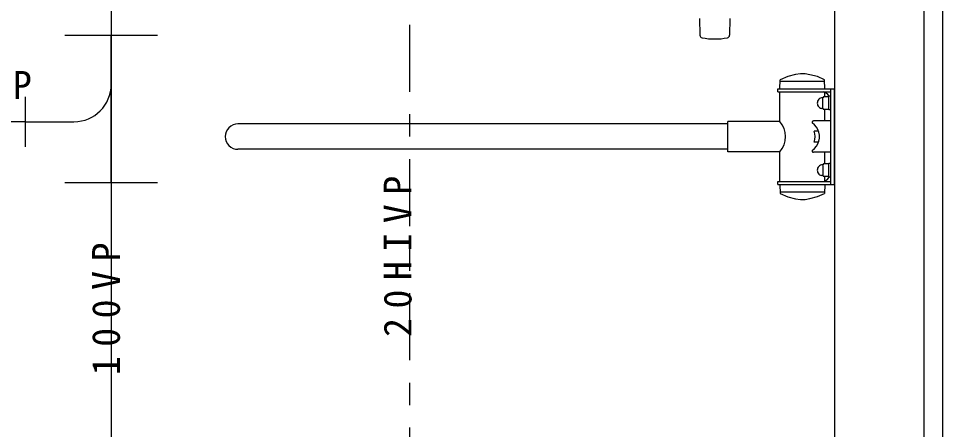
# Model space of a CAD drawing. Units: millimetres, scale not verified. Extents: x -11550 to 187, y -62370 to 8010.
# Drawn here: x -5215 to -3975, y -56461 to -55910 of the extents above; entities that cross this region are included whole.
import ezdxf

# ---------------------------------------------------------------- set-up
doc = ezdxf.new("R2010")
doc.units = ezdxf.units.MM
doc.header["$LTSCALE"] = 30
doc.linetypes.add('USER2', pattern=[6, 3, -1, 1, -1])
doc.layers.add('layer1', color=4, linetype='Continuous', lineweight=25)
doc.styles.add('ＭＳ ゴシック', font='')
doc.styles.get('ＭＳ ゴシック').set_extended_font_data('MS Gothic')

msp = doc.modelspace()

# ---------------------------------------------------------------- linework, layer by layer
at = {"layer": 'layer1', "color": 6}
for p, q in [((-5090.27, -55128.35), (-5090.27, -56880.35)), ((-5205.27, -56048.35), (-5329.43, -56048.35))]:
    msp.add_line(p, q, dxfattribs=at)
at = {"layer": 'layer1'}
for p, q in [((-4120.27, -55128.35), (-4120.27, -57518.35)), ((-4000.27, -55128.35), (-4000.27, -57518.35)), ((-3975.27, -55128.35), (-3975.27, -57518.35)), ((-4301.02, -55909.84), (-4300.64, -55932.41)), ((-4260.53, -55909.84), (-4260.91, -55932.41)), ((-4193.27, -56004.1), (-4192.96, -55992.24)), ((-4134.64, -55994.18), (-4191.93, -55994.18)), ((-4133.27, -56004.1), (-4133.58, -55992.24)), ((-4196.27, -56008.1), (-4196.27, -56004.1)), ((-4196.27, -56004.1), (-4120.27, -56004.1)), ((-4125.27, -56132.6), (-4125.27, -56004.1)), ((-4120.27, -56132.6), (-4120.27, -56004.1)), ((-4196.27, -56008.1), (-4125.27, -56008.1)), ((-4193.52, -56048.1), (-4193.52, -56008.1)), ((-4135.77, -56016.1), (-4137.69, -56016.1)), ((-4135.05, -56014.85), (-4135.77, -56016.1)), ((-4135.77, -56029.6), (-4135.77, -56017.1)), ((-4127.77, -56014.85), (-4135.05, -56014.85)), ((-4133.02, -56014.85), (-4133.02, -56008.8)), ((-4127.77, -56032.55), (-4127.77, -56014.15)), ((-4125.27, -56014.15), (-4127.77, -56014.15)), ((-4135.77, -56030.6), (-4137.69, -56030.6)), ((-4135.77, -56030.6), (-4135.05, -56031.85)), ((-4127.77, -56031.85), (-4135.05, -56031.85)), ((-4133.02, -56047.35), (-4133.02, -56031.85)), ((-4125.27, -56032.55), (-4127.77, -56032.55)), ((-4263.27, -56051.35), (-4920.27, -56051.35)), ((-4193.52, -56048.1), (-4263.27, -56048.1)), ((-4263.27, -56088.6), (-4263.27, -56048.1)), ((-4125.27, -56047.35), (-4148.27, -56047.35)), ((-4141.5, -56061.1), (-4147.57, -56061.1)), ((-4141.5, -56075.6), (-4147.57, -56075.6)), ((-4263.27, -56085.35), (-4920.27, -56085.35)), ((-4193.52, -56088.6), (-4263.27, -56088.6)), ((-4193.52, -56127.85), (-4193.52, -56088.6)), ((-4125.27, -56089.35), (-4148.27, -56089.35)), ((-4133.02, -56104.85), (-4133.02, -56089.35)), ((-4135.05, -56104.85), (-4135.77, -56106.1)), ((-4127.77, -56104.85), (-4135.05, -56104.85)), ((-4127.77, -56122.55), (-4127.77, -56104.15)), ((-4125.27, -56104.15), (-4127.77, -56104.15)), ((-4135.77, -56106.1), (-4137.69, -56106.1)), ((-4135.77, -56107.1), (-4135.77, -56119.6)), ((-4196.27, -56132.6), (-4196.27, -56128.6)), ((-4196.27, -56128.6), (-4125.27, -56128.6)), ((-4135.77, -56120.6), (-4137.69, -56120.6)), ((-4135.77, -56120.6), (-4135.05, -56121.85)), ((-4127.77, -56121.85), (-4135.05, -56121.85)), ((-4133.02, -56127.85), (-4133.02, -56121.85)), ((-4125.27, -56122.55), (-4127.77, -56122.55)), ((-4196.27, -56132.6), (-4120.27, -56132.6)), ((-4193.27, -56132.6), (-4192.96, -56144.46)), ((-4191.91, -56142.52), (-4134.61, -56142.52)), ((-4133.27, -56132.6), (-4133.58, -56144.46))]:
    msp.add_line(p, q, dxfattribs=at)
at = {"layer": 'layer1', "color": 6, "linetype": 'USER2'}
msp.add_line((-4690.27, -55378.35), (-4690.27, -57033.35), dxfattribs=at)
at = {"layer": 'layer1', "color": 20}
for p, q in [((-5152.27, -55932.35), (-5028.27, -55932.35)), ((-5090.27, -56130.35), (-5090.27, -55932.35)), ((-5205.27, -56081.85), (-5205.27, -56014.85)), ((-5205.27, -56048.35), (-5140.27, -56048.35)), ((-5028.27, -56130.35), (-5152.27, -56130.35))]:
    msp.add_line(p, q, dxfattribs=at)
at = {"layer": 'layer1'}
for points in [[(-4172.26, -55985.06), (-4182.94, -55987.7), (-4192.96, -55992.24)], [(-4153.24, -55985.23), (-4159.55, -55984.27), (-4165.93, -55984.21), (-4172.26, -55985.06)], [(-4133.59, -55992.24), (-4143.11, -55987.87), (-4153.24, -55985.23)], [(-4137.69, -56016.1), (-4139.01, -56016.59), (-4140.21, -56017.31), (-4141.26, -56018.24), (-4142.12, -56019.35), (-4142.75, -56020.61), (-4143.14, -56021.96), (-4143.27, -56023.35), (-4143.14, -56024.75), (-4142.75, -56026.1), (-4142.12, -56027.35), (-4141.26, -56028.46), (-4140.21, -56029.4), (-4139.01, -56030.12), (-4137.69, -56030.6)], [(-4127.11, -56014.15), (-4129.18, -56011.78), (-4131.59, -56009.75), (-4134.27, -56008.1)], [(-4920.27, -56051.35), (-4923.59, -56051.68), (-4926.78, -56052.65), (-4929.72, -56054.22), (-4932.29, -56056.33), (-4934.41, -56058.91), (-4935.98, -56061.85), (-4936.95, -56065.04), (-4937.27, -56068.35), (-4936.95, -56071.67), (-4935.98, -56074.86), (-4934.41, -56077.8), (-4932.29, -56080.37), (-4929.72, -56082.49), (-4926.78, -56084.06), (-4923.59, -56085.03), (-4920.27, -56085.35)], [(-4193.53, -56088.6), (-4190.21, -56084.17), (-4187.76, -56079.2), (-4186.26, -56073.87), (-4185.75, -56068.35), (-4186.26, -56062.84), (-4187.76, -56057.51), (-4190.21, -56052.54), (-4193.53, -56048.1)], [(-4148.27, -56047.35), (-4148.65, -56047.39), (-4149.01, -56047.49), (-4149.35, -56047.67), (-4149.65, -56047.9), (-4149.89, -56048.18), (-4150.09, -56048.51), (-4150.21, -56048.86), (-4150.27, -56049.23), (-4150.26, -56049.61), (-4150.17, -56049.98)], [(-4150.17, -56086.73), (-4147.09, -56084.27), (-4144.49, -56081.3), (-4142.46, -56077.91), (-4141.07, -56074.21), (-4140.36, -56070.33), (-4140.36, -56066.38), (-4141.07, -56062.49), (-4142.46, -56058.8), (-4144.49, -56055.41), (-4147.09, -56052.44), (-4150.17, -56049.98)], [(-4147.57, -56075.6), (-4146.6, -56072.03), (-4146.28, -56068.35), (-4146.6, -56064.67), (-4147.57, -56061.1)], [(-4150.17, -56086.73), (-4150.26, -56087.09), (-4150.27, -56087.47), (-4150.21, -56087.84), (-4150.09, -56088.2), (-4149.89, -56088.52), (-4149.65, -56088.81), (-4149.35, -56089.04), (-4149.01, -56089.21), (-4148.65, -56089.32), (-4148.27, -56089.35)], [(-4137.69, -56106.1), (-4139.01, -56106.59), (-4140.21, -56107.31), (-4141.26, -56108.24), (-4142.12, -56109.35), (-4142.75, -56110.61), (-4143.14, -56111.96), (-4143.27, -56113.35), (-4143.14, -56114.75), (-4142.75, -56116.1), (-4142.12, -56117.35), (-4141.26, -56118.46), (-4140.21, -56119.4), (-4139.01, -56120.12), (-4137.69, -56120.6)], [(-4134.27, -56128.6), (-4131.59, -56126.96), (-4129.18, -56124.93), (-4127.11, -56122.55)], [(-4192.96, -56144.46), (-4182.94, -56149.01), (-4172.26, -56151.65)], [(-4172.26, -56151.65), (-4165.93, -56152.49), (-4159.55, -56152.44), (-4153.24, -56151.48)], [(-4153.24, -56151.48), (-4143.11, -56148.83), (-4133.59, -56144.46)]]:
    msp.add_lwpolyline(points, dxfattribs=at)
for centre, radius, start, end in [((-4297.15, -55932.35), 3.5, 181, 259.83987), ((-4280.78, -55841), 96.3, 259.83987, 270), ((-4280.78, -55841), 96.3, 270, 280.16013), ((-4264.41, -55932.35), 3.5, 280.16013, 359)]:
    msp.add_arc(centre, radius, start, end, dxfattribs=at)
at = {"layer": 'layer1', "color": 20}
msp.add_arc((-5140.27, -55998.35), 50, 270, 0, dxfattribs=at)

# ---------------------------------------------------------------- texts
at = {"layer": 'layer1', "color": 2, "insert": (-5336.68, -56018.23), "char_height": 37.39, "attachment_point": 7, "style": 'ＭＳ ゴシック'}
msp.add_mtext('\\T1.5;50VP', dxfattribs=at)
at = {"layer": 'layer1', "color": 2, "char_height": 37.39, "attachment_point": 7, "rotation": 90, "style": 'ＭＳ ゴシック'}
for s, insert in [('\\T1.5;20HIVP', (-4686.89, -56337.05)), ('\\T1.5;100VP', (-5078.03, -56388.42))]:
    msp.add_mtext(s, dxfattribs=dict(at, insert=insert))

doc.saveas('drawing.dxf')
